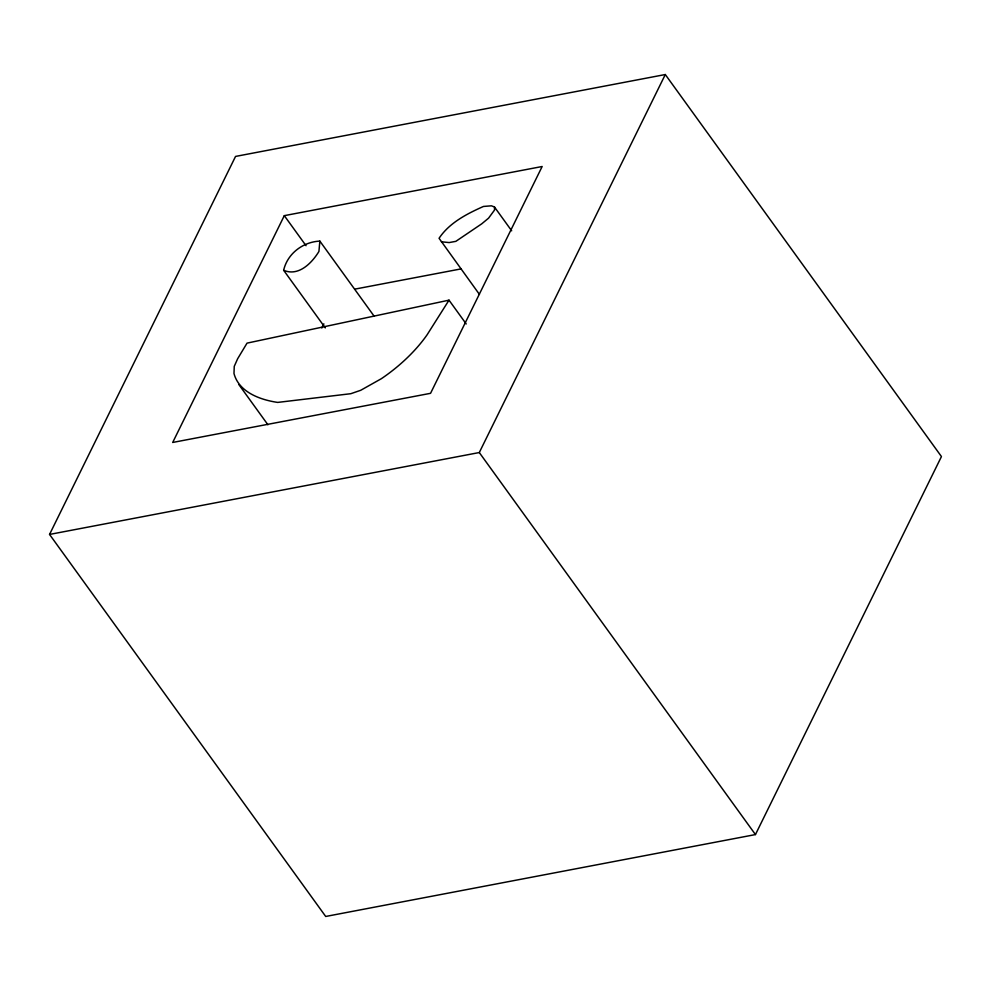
<?xml version="1.0" encoding="UTF-8"?>
<svg xmlns="http://www.w3.org/2000/svg" width="991" height="991" viewBox="0 0 991 991"><rect width="100%" height="100%" fill="white"/><g stroke="black" fill="none" stroke-linecap="round" stroke-linejoin="round"><path stroke-width="1.49" d="M319.858 241.11L318.929 251.454C311.831 263.123 298.502 276.724 283.649 270.283C287.39 253.634 303.011 241.854 319.858 241.11L374.177 316.253M49.55 534.434L235.548 156.429L665.295 74.536L941.45 456.566L755.452 834.571L325.705 916.464L49.55 534.434L479.297 452.54L665.295 74.536M284.306 215.654L172.694 442.457L430.552 393.316L542.151 166.513L284.306 215.654L306.033 245.706M321.84 328.009L323.884 323.859M449.01 300.162L427.059 334.859A98.877 49.253 -35.9 0 1 381.374 378.686L360.712 390.293L350.814 393.7L277.691 402.408C260.385 399.893 238.893 392.238 233.987 373.496L234.248 366.373L237.642 358.754L247.032 343.134L449.01 300.162L466.216 323.958M354.704 289.161L460.877 268.933M441.404 241.792L449.146 242.572L455.848 241.346L481.725 223.83L488.563 218.169L494.534 210.042L494.459 206.995L491.449 205.818L483.472 206.45C466.885 213.833 449.431 222.764 439.063 238.286L479.433 294.401M494.459 206.995L511.666 230.792M479.297 452.54L755.452 834.571M283.649 270.283L325.296 327.897M238.942 384.694L267.917 424.767"/></g></svg>
